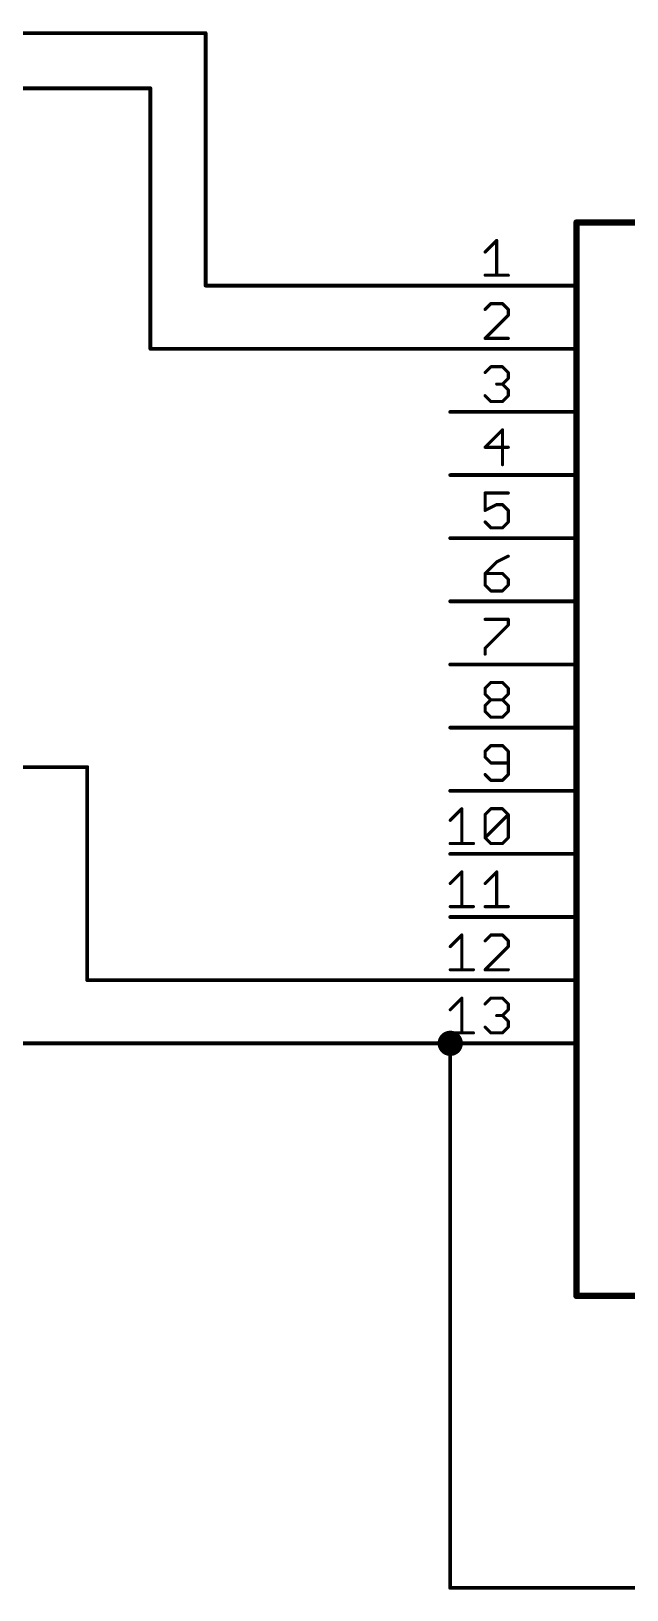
# Model space of a CAD drawing. Extents: x -4 to 257, y -4 to 175.
# Drawn here: x 145.7 to 169.7, y 67.6 to 130.3 of the extents above; entities that cross this region are included whole.
import ezdxf

# ---------------------------------------------------------------- set-up
doc = ezdxf.new("R2010")
doc.units = 0
for name, color, linetype in [('91', 94, 'CONTINUOUS'), ('94', 14, 'CONTINUOUS'), ('95', 251, 'CONTINUOUS')]:
    doc.layers.add(name, color=color, linetype=linetype)

msp = doc.modelspace()

# ---------------------------------------------------------------- linework, layer by layer
at = {"layer": '91', "const_width": 0.1524}
for points in [[(132.3975, 130.175), (152.7175, 130.175)], [(152.7175, 130.175), (152.7175, 120.015)], [(124.7775, 127.9525), (150.495, 127.9525)], [(150.495, 127.9525), (150.495, 117.475)], [(152.7175, 120.015), (162.56, 120.015)], [(150.495, 117.475), (162.56, 117.475)], [(127.3175, 100.6475), (147.955, 100.6475)], [(147.955, 100.6475), (147.955, 92.075)], [(147.955, 92.075), (162.56, 92.075)], [(162.56, 89.535), (145.0975, 89.535)], [(162.56, 89.535), (162.56, 67.6275)], [(162.56, 67.6275), (190.5, 67.6275)]]:
    msp.add_lwpolyline(points, dxfattribs=at)
at = {"layer": '91'}
for points, const_width in [([(152.7556, 130.175, 1), (152.6794, 130.175)], 0.0762), ([(152.7175, 130.1369, 1), (152.7175, 130.2131)], 0.0762), ([(150.5331, 127.9525, 1), (150.4569, 127.9525)], 0.0762), ([(150.495, 127.9144, 1), (150.495, 127.9906)], 0.0762), ([(152.7175, 120.0531, 1), (152.7175, 119.9769)], 0.0762), ([(152.6794, 120.015, 1), (152.7556, 120.015)], 0.0762), ([(162.56, 119.9769, 1), (162.56, 120.0531)], 0.0762), ([(150.495, 117.5131, 1), (150.495, 117.4369)], 0.0762), ([(150.4569, 117.475, 1), (150.5331, 117.475)], 0.0762), ([(162.56, 117.4369, 1), (162.56, 117.5131)], 0.0762), ([(147.9931, 100.6475, 1), (147.9169, 100.6475)], 0.0762), ([(147.955, 100.6094, 1), (147.955, 100.6856)], 0.0762), ([(147.955, 92.1131, 1), (147.955, 92.0369)], 0.0762), ([(147.9169, 92.075, 1), (147.9931, 92.075)], 0.0762), ([(162.56, 92.0369, 1), (162.56, 92.1131)], 0.0762), ([(162.56, 89.281, 1), (162.56, 89.789, 1), (162.56, 89.281)], 0.508), ([(162.56, 89.281, 1), (162.56, 89.789, 1), (162.56, 89.281)], 0.508), ([(162.5981, 89.535, 1), (162.5219, 89.535)], 0.0762), ([(162.56, 89.4969, 1), (162.56, 89.5731)], 0.0762), ([(162.56, 67.6656, 1), (162.56, 67.5894)], 0.0762), ([(162.5219, 67.6275, 1), (162.5981, 67.6275)], 0.0762)]:
    msp.add_lwpolyline(points, format="xyb", dxfattribs=dict(at, const_width=const_width))
at = {"layer": '94'}
for points, const_width in [([(195.58, 122.555), (167.64, 122.555)], 0.254), ([(167.64, 122.555), (167.64, 79.375)], 0.254), ([(162.56, 120.015), (167.64, 120.015)], 0.1524), ([(162.56, 117.475), (167.64, 117.475)], 0.1524), ([(162.56, 114.935), (167.64, 114.935)], 0.1524), ([(162.56, 112.395), (167.64, 112.395)], 0.1524), ([(162.56, 109.855), (167.64, 109.855)], 0.1524), ([(162.56, 107.315), (167.64, 107.315)], 0.1524), ([(162.56, 104.775), (167.64, 104.775)], 0.1524), ([(162.56, 102.235), (167.64, 102.235)], 0.1524), ([(162.56, 99.695), (167.64, 99.695)], 0.1524), ([(162.56, 97.155), (167.64, 97.155)], 0.1524), ([(162.56, 94.615), (167.64, 94.615)], 0.1524), ([(162.56, 92.075), (167.64, 92.075)], 0.1524), ([(162.56, 89.535), (167.64, 89.535)], 0.1524), ([(167.64, 79.375), (195.58, 79.375)], 0.254)]:
    msp.add_lwpolyline(points, dxfattribs=dict(at, const_width=const_width))
for points, const_width in [([(167.64, 122.6185, 1), (167.64, 122.4915)], 0.127), ([(167.7035, 122.555, 1), (167.5765, 122.555)], 0.127), ([(162.56, 120.0531, 1), (162.56, 119.9769)], 0.0762), ([(167.64, 119.9769, 1), (167.64, 120.0531)], 0.0762), ([(162.56, 117.5131, 1), (162.56, 117.4369)], 0.0762), ([(167.64, 117.4369, 1), (167.64, 117.5131)], 0.0762), ([(162.56, 114.9731, 1), (162.56, 114.8969)], 0.0762), ([(167.64, 114.8969, 1), (167.64, 114.9731)], 0.0762), ([(162.56, 112.4331, 1), (162.56, 112.3569)], 0.0762), ([(167.64, 112.3569, 1), (167.64, 112.4331)], 0.0762), ([(162.56, 109.8931, 1), (162.56, 109.8169)], 0.0762), ([(167.64, 109.8169, 1), (167.64, 109.8931)], 0.0762), ([(162.56, 107.3531, 1), (162.56, 107.2769)], 0.0762), ([(167.64, 107.2769, 1), (167.64, 107.3531)], 0.0762), ([(162.56, 104.8131, 1), (162.56, 104.7369)], 0.0762), ([(167.64, 104.7369, 1), (167.64, 104.8131)], 0.0762), ([(162.56, 102.2731, 1), (162.56, 102.1969)], 0.0762), ([(167.64, 102.1969, 1), (167.64, 102.2731)], 0.0762), ([(162.56, 99.7331, 1), (162.56, 99.6569)], 0.0762), ([(167.64, 99.6569, 1), (167.64, 99.7331)], 0.0762), ([(162.56, 97.1931, 1), (162.56, 97.1169)], 0.0762), ([(167.64, 97.1169, 1), (167.64, 97.1931)], 0.0762), ([(162.56, 94.6531, 1), (162.56, 94.5769)], 0.0762), ([(167.64, 94.5769, 1), (167.64, 94.6531)], 0.0762), ([(162.56, 92.1131, 1), (162.56, 92.0369)], 0.0762), ([(167.64, 92.0369, 1), (167.64, 92.1131)], 0.0762), ([(162.56, 89.5731, 1), (162.56, 89.4969)], 0.0762), ([(167.64, 89.4969, 1), (167.64, 89.5731)], 0.0762), ([(167.64, 79.4385, 1), (167.64, 79.3115)], 0.127), ([(167.5765, 79.375, 1), (167.7035, 79.375)], 0.127)]:
    msp.add_lwpolyline(points, format="xyb", dxfattribs=dict(at, const_width=const_width))
at = {"layer": '95', "const_width": 0.127}
for points in [[(163.9634, 121.3662), (164.4295, 121.8323)], [(164.4295, 121.8323), (164.4295, 120.4341)], [(163.9634, 120.4341), (164.8956, 120.4341)], [(164.1965, 119.2923), (163.9634, 119.0593)], [(164.6625, 119.2923), (164.1965, 119.2923)], [(164.8956, 119.0593), (164.6625, 119.2923)], [(163.9634, 117.8941), (164.8956, 118.8262)], [(164.8956, 118.8262), (164.8956, 119.0593)], [(164.8956, 117.8941), (163.9634, 117.8941)], [(163.9634, 116.5193), (164.1965, 116.7523)], [(164.1965, 116.7523), (164.6625, 116.7523)], [(164.6625, 116.7523), (164.8956, 116.5193)], [(164.6625, 116.0532), (164.4295, 116.0532)], [(164.8956, 116.2862), (164.6625, 116.0532)], [(164.6625, 116.0532), (164.8956, 115.8202)], [(164.8956, 116.5193), (164.8956, 116.2862)], [(164.1965, 115.3541), (163.9634, 115.5871)], [(164.6625, 115.3541), (164.1965, 115.3541)], [(164.8956, 115.5871), (164.6625, 115.3541)], [(164.8956, 115.8202), (164.8956, 115.5871)], [(164.6625, 114.2123), (163.9634, 113.5132)], [(164.6625, 112.8141), (164.6625, 114.2123)], [(163.9634, 113.5132), (164.8956, 113.5132)], [(164.8956, 111.6723), (163.9634, 111.6723)], [(163.9634, 111.6723), (163.9634, 110.9732)], [(163.9634, 110.9732), (164.4295, 111.2062)], [(164.4295, 111.2062), (164.6625, 111.2062)], [(164.6625, 111.2062), (164.8956, 110.9732)], [(164.8956, 110.9732), (164.8956, 110.5071)], [(164.1965, 110.2741), (163.9634, 110.5071)], [(164.8956, 110.5071), (164.6625, 110.2741)], [(164.6625, 110.2741), (164.1965, 110.2741)], [(164.8956, 109.1323), (164.4295, 108.8993)], [(164.4295, 108.8993), (163.9634, 108.4332)], [(163.9634, 108.4332), (163.9634, 107.9671)], [(164.6625, 108.4332), (163.9634, 108.4332)], [(164.8956, 108.2002), (164.6625, 108.4332)], [(163.9634, 107.9671), (164.1965, 107.7341)], [(164.6625, 107.7341), (164.8956, 107.9671)], [(164.8956, 107.9671), (164.8956, 108.2002)], [(164.1965, 107.7341), (164.6625, 107.7341)], [(163.9634, 106.5923), (164.8956, 106.5923)], [(164.8956, 106.5923), (164.8956, 106.3593)], [(164.8956, 106.3593), (163.9634, 105.4271)], [(163.9634, 105.4271), (163.9634, 105.1941)], [(163.9634, 103.8193), (164.1965, 104.0523)], [(164.1965, 104.0523), (164.6625, 104.0523)], [(164.6625, 104.0523), (164.8956, 103.8193)], [(163.9634, 103.5862), (163.9634, 103.8193)], [(164.1965, 103.3532), (163.9634, 103.5862)], [(164.8956, 103.5862), (164.6625, 103.3532)], [(164.8956, 103.8193), (164.8956, 103.5862)], [(163.9634, 103.1202), (164.1965, 103.3532)], [(163.9634, 102.8871), (163.9634, 103.1202)], [(164.1965, 102.6541), (163.9634, 102.8871)], [(164.1965, 103.3532), (164.6625, 103.3532)], [(164.6625, 103.3532), (164.8956, 103.1202)], [(164.8956, 102.8871), (164.6625, 102.6541)], [(164.8956, 103.1202), (164.8956, 102.8871)], [(164.6625, 102.6541), (164.1965, 102.6541)], [(164.1965, 101.5123), (163.9634, 101.2793)], [(164.6625, 101.5123), (164.1965, 101.5123)], [(164.8956, 101.2793), (164.6625, 101.5123)], [(163.9634, 101.2793), (163.9634, 101.0462)], [(163.9634, 101.0462), (164.1965, 100.8132)], [(164.8956, 100.3471), (164.8956, 101.2793)], [(163.9634, 100.3471), (164.1965, 100.1141)], [(164.1965, 100.8132), (164.8956, 100.8132)], [(164.6625, 100.1141), (164.8956, 100.3471)], [(164.1965, 100.1141), (164.6625, 100.1141)], [(162.5601, 98.5062), (163.0262, 98.9723)], [(163.0262, 98.9723), (163.0262, 97.5741)], [(163.9634, 98.7393), (164.1965, 98.9723)], [(163.9634, 97.8071), (163.9634, 98.7393)], [(163.9634, 97.8071), (164.8956, 98.7393)], [(164.1965, 98.9723), (164.6625, 98.9723)], [(164.6625, 98.9723), (164.8956, 98.7393)], [(164.8956, 98.7393), (164.8956, 97.8071)], [(164.1965, 97.5741), (163.9634, 97.8071)], [(164.8956, 97.8071), (164.6625, 97.5741)], [(162.5601, 97.5741), (163.4923, 97.5741)], [(164.6625, 97.5741), (164.1965, 97.5741)], [(162.5601, 95.9662), (163.0262, 96.4323)], [(163.0262, 96.4323), (163.0262, 95.0341)], [(163.9634, 95.9662), (164.4295, 96.4323)], [(164.4295, 96.4323), (164.4295, 95.0341)], [(162.5601, 95.0341), (163.4923, 95.0341)], [(163.9634, 95.0341), (164.8956, 95.0341)], [(162.5601, 93.4262), (163.0262, 93.8923)], [(163.0262, 93.8923), (163.0262, 92.4941)], [(164.1965, 93.8923), (163.9634, 93.6593)], [(163.9634, 92.4941), (164.8956, 93.4262)], [(164.6625, 93.8923), (164.1965, 93.8923)], [(164.8956, 93.6593), (164.6625, 93.8923)], [(164.8956, 93.4262), (164.8956, 93.6593)], [(162.5601, 92.4941), (163.4923, 92.4941)], [(164.8956, 92.4941), (163.9634, 92.4941)], [(162.5601, 90.8862), (163.0262, 91.3523)], [(163.0262, 91.3523), (163.0262, 89.9541)], [(163.9634, 91.1193), (164.1965, 91.3523)], [(164.1965, 91.3523), (164.6625, 91.3523)], [(164.6625, 91.3523), (164.8956, 91.1193)], [(164.8956, 90.8862), (164.6625, 90.6532)], [(164.8956, 91.1193), (164.8956, 90.8862)], [(164.6625, 90.6532), (164.4295, 90.6532)], [(164.6625, 90.6532), (164.8956, 90.4202)], [(164.8956, 90.4202), (164.8956, 90.1871)], [(162.5601, 89.9541), (163.4923, 89.9541)], [(164.1965, 89.9541), (163.9634, 90.1871)], [(164.6625, 89.9541), (164.1965, 89.9541)], [(164.8956, 90.1871), (164.6625, 89.9541)]]:
    msp.add_lwpolyline(points, dxfattribs=at)
at = {"layer": '95', "const_width": 0.0635}
for points in [[(164.4612, 121.8323, 1), (164.3977, 121.8323)], [(164.4519, 121.8098, 1), (164.407, 121.8547)], [(163.941, 121.3887, 1), (163.9859, 121.3438)], [(163.9634, 120.4659, 1), (163.9634, 120.4023)], [(164.3977, 120.4341, 1), (164.4612, 120.4341)], [(164.8956, 120.4023, 1), (164.8956, 120.4659)], [(164.1965, 119.324, 1), (164.1965, 119.2605)], [(164.2189, 119.2698, 1), (164.174, 119.3147)], [(164.685, 119.3147, 1), (164.6401, 119.2698)], [(164.6625, 119.2605, 1), (164.6625, 119.324)], [(163.941, 119.0817, 1), (163.9859, 119.0368)], [(164.9273, 119.0593, 1), (164.8638, 119.0593)], [(164.8638, 118.8262, 1), (164.9273, 118.8262)], [(164.8731, 119.0368, 1), (164.918, 119.0817)], [(164.918, 118.8038, 1), (164.8731, 118.8487)], [(163.9634, 117.9259, 1), (163.9634, 117.8624)], [(163.941, 117.9166, 1), (163.9859, 117.8716)], [(164.8956, 117.8624, 1), (164.8956, 117.9259)], [(164.1965, 116.784, 1), (164.1965, 116.7205)], [(164.2189, 116.7298, 1), (164.174, 116.7747)], [(164.685, 116.7747, 1), (164.6401, 116.7298)], [(164.6625, 116.7205, 1), (164.6625, 116.784)], [(163.941, 116.5417, 1), (163.9859, 116.4968)], [(164.4295, 116.0849, 1), (164.4295, 116.0214)], [(164.685, 116.0756, 1), (164.6401, 116.0307)], [(164.6401, 116.0756, 1), (164.685, 116.0307)], [(164.6625, 116.0214, 1), (164.6625, 116.0849)], [(164.9273, 116.5193, 1), (164.8638, 116.5193)], [(164.8638, 116.2862, 1), (164.9273, 116.2862)], [(164.8731, 116.4968, 1), (164.918, 116.5417)], [(164.918, 116.2638, 1), (164.8731, 116.3087)], [(163.9859, 115.6096, 1), (163.941, 115.5647)], [(164.1965, 115.3859, 1), (164.1965, 115.3224)], [(164.174, 115.3316, 1), (164.2189, 115.3766)], [(164.6401, 115.3766, 1), (164.685, 115.3316)], [(164.6625, 115.3224, 1), (164.6625, 115.3859)], [(164.9273, 115.8202, 1), (164.8638, 115.8202)], [(164.8638, 115.5871, 1), (164.9273, 115.5871)], [(164.8731, 115.7977, 1), (164.918, 115.8426)], [(164.918, 115.5647, 1), (164.8731, 115.6096)], [(164.6943, 114.2123, 1), (164.6308, 114.2123)], [(164.685, 114.1898, 1), (164.6401, 114.2347)], [(163.9634, 113.5449, 1), (163.9634, 113.4814)], [(163.941, 113.5356, 1), (163.9859, 113.4907)], [(164.8956, 113.4814, 1), (164.8956, 113.5449)], [(164.6308, 112.8141, 1), (164.6943, 112.8141)], [(163.9634, 111.704, 1), (163.9634, 111.6405)], [(163.9952, 111.6723, 1), (163.9317, 111.6723)], [(164.8956, 111.6405, 1), (164.8956, 111.704)], [(163.9492, 111.0016, 1), (163.9776, 110.9448)], [(163.9317, 110.9732, 1), (163.9952, 110.9732)], [(164.4295, 111.238, 1), (164.4295, 111.1745)], [(164.4437, 111.1778, 1), (164.4153, 111.2346)], [(164.685, 111.2287, 1), (164.6401, 111.1838)], [(164.6625, 111.1745, 1), (164.6625, 111.238)], [(164.9273, 110.9732, 1), (164.8638, 110.9732)], [(164.8731, 110.9507, 1), (164.918, 110.9956)], [(163.9859, 110.5296, 1), (163.941, 110.4847)], [(164.8638, 110.5071, 1), (164.9273, 110.5071)], [(164.918, 110.4847, 1), (164.8731, 110.5296)], [(164.1965, 110.3059, 1), (164.1965, 110.2424)], [(164.174, 110.2516, 1), (164.2189, 110.2966)], [(164.6401, 110.2966, 1), (164.685, 110.2516)], [(164.6625, 110.2424, 1), (164.6625, 110.3059)], [(164.9097, 109.1039, 1), (164.8814, 109.1607)], [(163.9634, 108.4649, 1), (163.9634, 108.4014)], [(163.9952, 108.4332, 1), (163.9317, 108.4332)], [(163.941, 108.4556, 1), (163.9859, 108.4107)], [(164.4153, 108.9277, 1), (164.4437, 108.8709)], [(164.4519, 108.8768, 1), (164.407, 108.9217)], [(164.685, 108.4556, 1), (164.6401, 108.4107)], [(164.6625, 108.4014, 1), (164.6625, 108.4649)], [(163.9859, 107.9896, 1), (163.941, 107.9447)], [(163.9317, 107.9671, 1), (163.9952, 107.9671)], [(164.9273, 108.2002, 1), (164.8638, 108.2002)], [(164.8638, 107.9671, 1), (164.9273, 107.9671)], [(164.8731, 108.1777, 1), (164.918, 108.2226)], [(164.918, 107.9447, 1), (164.8731, 107.9896)], [(164.1965, 107.7659, 1), (164.1965, 107.7024)], [(164.174, 107.7116, 1), (164.2189, 107.7566)], [(164.6401, 107.7566, 1), (164.685, 107.7116)], [(164.6625, 107.7024, 1), (164.6625, 107.7659)], [(163.9634, 106.624, 1), (163.9634, 106.5605)], [(164.9273, 106.5923, 1), (164.8638, 106.5923)], [(164.8956, 106.5605, 1), (164.8956, 106.624)], [(164.8638, 106.3593, 1), (164.9273, 106.3593)], [(164.918, 106.3368, 1), (164.8731, 106.3817)], [(163.9952, 105.4271, 1), (163.9317, 105.4271)], [(163.941, 105.4496, 1), (163.9859, 105.4047)], [(163.9317, 105.1941, 1), (163.9952, 105.1941)], [(164.1965, 104.084, 1), (164.1965, 104.0205)], [(164.2189, 104.0298, 1), (164.174, 104.0747)], [(164.685, 104.0747, 1), (164.6401, 104.0298)], [(164.6625, 104.0205, 1), (164.6625, 104.084)], [(163.9952, 103.8193, 1), (163.9317, 103.8193)], [(163.941, 103.8417, 1), (163.9859, 103.7968)], [(163.9859, 103.6087, 1), (163.941, 103.5638)], [(163.9317, 103.5862, 1), (163.9952, 103.5862)], [(164.9273, 103.8193, 1), (164.8638, 103.8193)], [(164.8638, 103.5862, 1), (164.9273, 103.5862)], [(164.8731, 103.7968, 1), (164.918, 103.8417)], [(164.918, 103.5638, 1), (164.8731, 103.6087)], [(163.9952, 103.1202, 1), (163.9317, 103.1202)], [(163.941, 103.1426, 1), (163.9859, 103.0977)], [(163.9859, 102.9096, 1), (163.941, 102.8647)], [(163.9317, 102.8871, 1), (163.9952, 102.8871)], [(164.1965, 103.3849, 1), (164.1965, 103.3214)], [(164.2189, 103.3307, 1), (164.174, 103.3756)], [(164.174, 103.3307, 1), (164.2189, 103.3756)], [(164.685, 103.3756, 1), (164.6401, 103.3307)], [(164.6401, 103.3756, 1), (164.685, 103.3307)], [(164.6625, 103.3214, 1), (164.6625, 103.3849)], [(164.9273, 103.1202, 1), (164.8638, 103.1202)], [(164.8638, 102.8871, 1), (164.9273, 102.8871)], [(164.8731, 103.0977, 1), (164.918, 103.1426)], [(164.918, 102.8647, 1), (164.8731, 102.9096)], [(164.1965, 102.6859, 1), (164.1965, 102.6223)], [(164.174, 102.6316, 1), (164.2189, 102.6766)], [(164.6401, 102.6766, 1), (164.685, 102.6316)], [(164.6625, 102.6223, 1), (164.6625, 102.6859)], [(164.1965, 101.544, 1), (164.1965, 101.4805)], [(164.2189, 101.4898, 1), (164.174, 101.5347)], [(164.685, 101.5347, 1), (164.6401, 101.4898)], [(164.6625, 101.4805, 1), (164.6625, 101.544)], [(163.9952, 101.2793, 1), (163.9317, 101.2793)], [(163.941, 101.3017, 1), (163.9859, 101.2568)], [(163.9859, 101.0687, 1), (163.941, 101.0238)], [(163.9317, 101.0462, 1), (163.9952, 101.0462)], [(164.9273, 101.2793, 1), (164.8638, 101.2793)], [(164.8731, 101.2568, 1), (164.918, 101.3017)], [(163.9859, 100.3696, 1), (163.941, 100.3247)], [(164.1965, 100.8449, 1), (164.1965, 100.7814)], [(164.174, 100.7907, 1), (164.2189, 100.8356)], [(164.8638, 100.3471, 1), (164.9273, 100.3471)], [(164.918, 100.3247, 1), (164.8731, 100.3696)], [(164.8956, 100.7814, 1), (164.8956, 100.8449)], [(164.1965, 100.1459, 1), (164.1965, 100.0824)], [(164.174, 100.0916, 1), (164.2189, 100.1366)], [(164.6401, 100.1366, 1), (164.685, 100.0916)], [(164.6625, 100.0824, 1), (164.6625, 100.1459)], [(162.5377, 98.5287, 1), (162.5826, 98.4838)], [(163.058, 98.9723, 1), (162.9945, 98.9723)], [(163.0487, 98.9498, 1), (163.0038, 98.9947)], [(163.9952, 98.7393, 1), (163.9317, 98.7393)], [(163.941, 98.7617, 1), (163.9859, 98.7168)], [(164.1965, 99.004, 1), (164.1965, 98.9405)], [(164.2189, 98.9498, 1), (164.174, 98.9947)], [(164.685, 98.9947, 1), (164.6401, 98.9498)], [(164.6625, 98.9405, 1), (164.6625, 99.004)], [(164.9273, 98.7393, 1), (164.8638, 98.7393)], [(164.918, 98.7168, 1), (164.8731, 98.7617)], [(164.8731, 98.7168, 1), (164.918, 98.7617)], [(163.9859, 97.8296, 1), (163.941, 97.7847)], [(163.941, 97.8296, 1), (163.9859, 97.7847)], [(163.9317, 97.8071, 1), (163.9952, 97.8071)], [(164.8638, 97.8071, 1), (164.9273, 97.8071)], [(164.918, 97.7847, 1), (164.8731, 97.8296)], [(162.5601, 97.6059, 1), (162.5601, 97.5423)], [(162.9945, 97.5741, 1), (163.058, 97.5741)], [(163.4923, 97.5423, 1), (163.4923, 97.6059)], [(164.1965, 97.6059, 1), (164.1965, 97.5423)], [(164.174, 97.5516, 1), (164.2189, 97.5966)], [(164.6401, 97.5966, 1), (164.685, 97.5516)], [(164.6625, 97.5423, 1), (164.6625, 97.6059)], [(162.5377, 95.9887, 1), (162.5826, 95.9438)], [(163.058, 96.4323, 1), (162.9945, 96.4323)], [(163.0487, 96.4098, 1), (163.0038, 96.4547)], [(163.941, 95.9887, 1), (163.9859, 95.9438)], [(164.4612, 96.4323, 1), (164.3977, 96.4323)], [(164.4519, 96.4098, 1), (164.407, 96.4547)], [(162.5601, 95.0659, 1), (162.5601, 95.0024)], [(162.9945, 95.0341, 1), (163.058, 95.0341)], [(163.4923, 95.0024, 1), (163.4923, 95.0659)], [(163.9634, 95.0659, 1), (163.9634, 95.0024)], [(164.3977, 95.0341, 1), (164.4612, 95.0341)], [(164.8956, 95.0024, 1), (164.8956, 95.0659)], [(162.5377, 93.4487, 1), (162.5826, 93.4038)], [(163.058, 93.8923, 1), (162.9945, 93.8923)], [(163.0487, 93.8698, 1), (163.0038, 93.9147)], [(163.941, 93.6817, 1), (163.9859, 93.6368)], [(164.1965, 93.924, 1), (164.1965, 93.8605)], [(164.2189, 93.8698, 1), (164.174, 93.9147)], [(164.685, 93.9147, 1), (164.6401, 93.8698)], [(164.6625, 93.8605, 1), (164.6625, 93.924)], [(164.9273, 93.6593, 1), (164.8638, 93.6593)], [(164.8638, 93.4262, 1), (164.9273, 93.4262)], [(164.8731, 93.6368, 1), (164.918, 93.6817)], [(164.918, 93.4038, 1), (164.8731, 93.4487)], [(162.5601, 92.5259, 1), (162.5601, 92.4624)], [(162.9945, 92.4941, 1), (163.058, 92.4941)], [(163.4923, 92.4624, 1), (163.4923, 92.5259)], [(163.9634, 92.5259, 1), (163.9634, 92.4624)], [(163.941, 92.5166, 1), (163.9859, 92.4716)], [(164.8956, 92.4624, 1), (164.8956, 92.5259)], [(162.5377, 90.9087, 1), (162.5826, 90.8638)], [(163.058, 91.3523, 1), (162.9945, 91.3523)], [(163.0487, 91.3298, 1), (163.0038, 91.3747)], [(163.941, 91.1417, 1), (163.9859, 91.0968)], [(164.1965, 91.384, 1), (164.1965, 91.3205)], [(164.2189, 91.3298, 1), (164.174, 91.3747)], [(164.685, 91.3747, 1), (164.6401, 91.3298)], [(164.6625, 91.3205, 1), (164.6625, 91.384)], [(164.9273, 91.1193, 1), (164.8638, 91.1193)], [(164.8638, 90.8862, 1), (164.9273, 90.8862)], [(164.8731, 91.0968, 1), (164.918, 91.1417)], [(164.918, 90.8638, 1), (164.8731, 90.9087)], [(164.4295, 90.6849, 1), (164.4295, 90.6214)], [(164.685, 90.6756, 1), (164.6401, 90.6307)], [(164.6401, 90.6756, 1), (164.685, 90.6307)], [(164.6625, 90.6214, 1), (164.6625, 90.6849)], [(164.9273, 90.4202, 1), (164.8638, 90.4202)], [(164.8731, 90.3977, 1), (164.918, 90.4426)], [(162.5601, 89.9859, 1), (162.5601, 89.9224)], [(162.9945, 89.9541, 1), (163.058, 89.9541)], [(163.4923, 89.9224, 1), (163.4923, 89.9859)], [(163.9859, 90.2096, 1), (163.941, 90.1647)], [(164.1965, 89.9859, 1), (164.1965, 89.9224)], [(164.174, 89.9316, 1), (164.2189, 89.9766)], [(164.6401, 89.9766, 1), (164.685, 89.9316)], [(164.6625, 89.9224, 1), (164.6625, 89.9859)], [(164.8638, 90.1871, 1), (164.9273, 90.1871)], [(164.918, 90.1647, 1), (164.8731, 90.2096)]]:
    msp.add_lwpolyline(points, format="xyb", dxfattribs=at)

doc.saveas('drawing.dxf')
